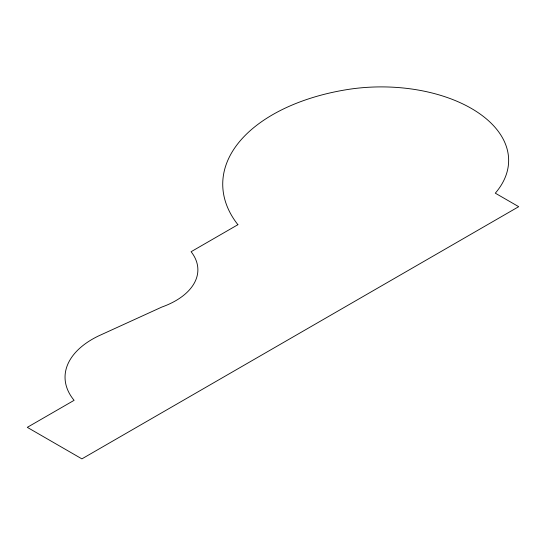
<?xml version="1.0" encoding="UTF-8"?>
<svg xmlns="http://www.w3.org/2000/svg" width="546" height="546" viewBox="0 0 546 546"><rect width="100%" height="100%" fill="white"/><g stroke="black" fill="none" stroke-linecap="round" stroke-linejoin="round"><path stroke-width="0.82" d="M237.899 224.699L191.1 251.72A75.771 43.748 0 0 1 161.957 307.009L98.485 335.974A93.025 53.706 0 0 0 74.099 400.327L27.3 427.347L81.9 458.872L518.7 206.681L495.297 193.175A127.334 73.519 0 0 0 479.477 113.588A127.334 73.519 0 0 0 347.099 89.599A170.052 98.178 0 0 0 237.899 224.699"/></g></svg>
